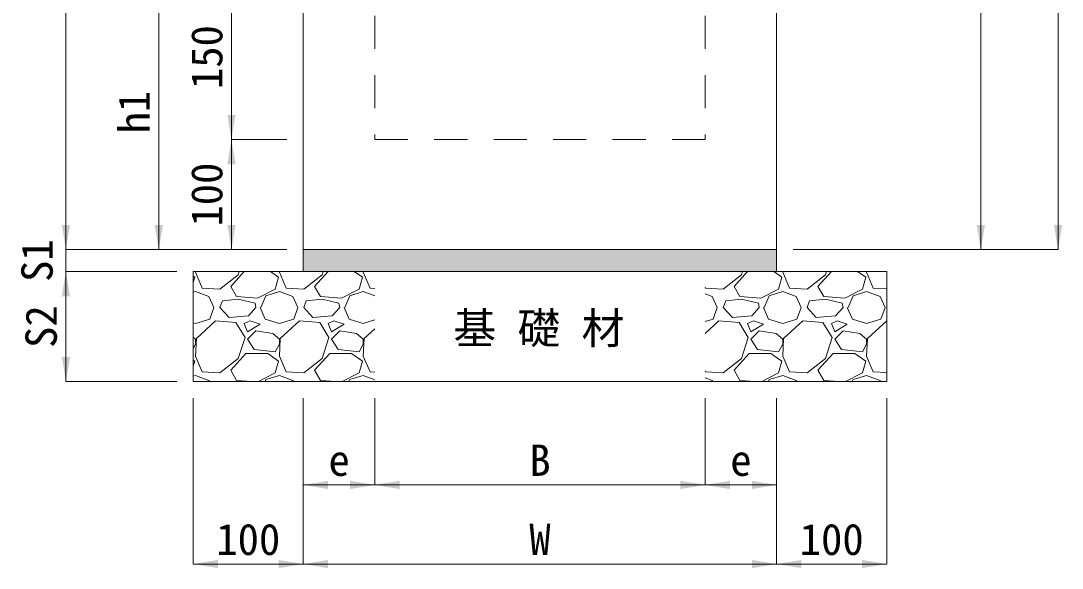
# Model space of a CAD drawing. Units: millimetres at full size. Extents: x 289 to 42849, y -1182 to 27464.
# Drawn here: x 20232 to 21177, y 20642 to 21139 of the extents above; entities that cross this region are included whole.
import ezdxf
from ezdxf.enums import TextEntityAlignment as Align

# ---------------------------------------------------------------- set-up
doc = ezdxf.new("R2010")
doc.units = ezdxf.units.MM
doc.header["$LTSCALE"] = 40
doc.linetypes.add('USER2', pattern=[1.35, 0.75, -0.6])
for name, color, linetype, lineweight in [('0_2', 7, 'Continuous', 20), ('寸法引出', 7, 'Continuous', 9), ('寸法線', 7, 'Continuous', 9), ('本体', 2, 'Continuous', 9), ('ﾊｯﾁﾝｸﾞ', 7, 'Continuous', 5)]:
    doc.layers.add(name, color=color, linetype=linetype, lineweight=lineweight)
doc.styles.add('ＭＳ ゴシック', font='')
doc.styles.get('ＭＳ ゴシック').set_extended_font_data('MS Gothic')

# ---------------------------------------------------------------- blocks, each defined once
blk = doc.blocks.new('filled_arrow')
at = {"color": 0, "linetype": 'Continuous', "lineweight": -2}
blk.add_solid([(7.5, 1.25), (0, 0), (7.5, -1.25)], dxfattribs=at)

msp = doc.modelspace()

# ---------------------------------------------------------------- hatches: boundary and pattern name
at = {"layer": 'ﾊｯﾁﾝｸﾞ'}
msp.add_hatch(color=8, dxfattribs=at).paths.add_polyline_path([(20918.12, 20911.38), (20918.12, 20931.38), (20488.12, 20931.38), (20488.12, 20911.38)])

# ---------------------------------------------------------------- linework, layer by layer
at = {"layer": '0_2', "lineweight": 9}
for p, q in [((20422.86, 21031.38), (20422.86, 21181.37)), ((20422.86, 20931.38), (20422.86, 21031.38)), ((20473.12, 21031.38), (20422.86, 21031.38)), ((20473.12, 21031.38), (20422.86, 21031.38)), ((20473.12, 20931.38), (20422.86, 20931.38))]:
    msp.add_line(p, q, dxfattribs=at)
at = {"layer": '0_2'}
for p, q in [((20488.12, 20931.38), (20488.12, 20911.38)), ((20918.12, 20931.38), (20918.12, 20911.38)), ((20388.12, 20911.38), (21018.12, 20911.38)), ((20388.12, 20911.38), (20388.12, 20811.38)), ((21018.12, 20811.38), (21018.12, 20911.38)), ((20388.12, 20811.38), (21018.12, 20811.38))]:
    msp.add_line(p, q, dxfattribs=at)
at = {"layer": '寸法引出'}
for p, q in [((20272.46, 20976.38), (20272.46, 20866.38)), ((20473.12, 20931.38), (20272.46, 20931.38)), ((20373.12, 20911.38), (20272.46, 20911.38)), ((20272.46, 20911.38), (20272.46, 20811.38)), ((20373.12, 20911.38), (20272.46, 20911.38)), ((20373.12, 20811.38), (20272.46, 20811.38)), ((20388.12, 20796.38), (20388.12, 20645.51)), ((20488.12, 20796.38), (20488.12, 20717.44)), ((20553.12, 20796.38), (20553.12, 20717.44)), ((20553.12, 20796.38), (20553.12, 20717.44)), ((20853.12, 20796.38), (20853.12, 20717.44)), ((20853.12, 20796.38), (20853.12, 20717.44)), ((20918.12, 20796.38), (20918.12, 20717.44)), ((21018.12, 20796.38), (21018.12, 20645.51)), ((20488.12, 20781.38), (20488.12, 20645.51)), ((20488.12, 20781.38), (20488.12, 20645.51)), ((20918.12, 20781.38), (20918.12, 20645.51)), ((20918.12, 20781.38), (20918.12, 20645.51)), ((20488.12, 20717.44), (20553.12, 20717.44)), ((20553.12, 20717.44), (20853.12, 20717.44)), ((20853.12, 20717.44), (20918.12, 20717.44)), ((20488.12, 20645.51), (20388.12, 20645.51)), ((20488.12, 20645.51), (20918.12, 20645.51)), ((20918.12, 20645.51), (21018.12, 20645.51))]:
    msp.add_line(p, q, dxfattribs=at)
at = {"layer": '寸法線'}
for p, q in [((21173.73, 21623.51), (21173.73, 20931.38)), ((20272.46, 20931.38), (20272.46, 21561.37)), ((21103.58, 21481.37), (21103.58, 20931.38)), ((20356.82, 21181.37), (20356.82, 20931.38)), ((20473.12, 20931.38), (20272.46, 20931.38)), ((20473.12, 20931.38), (20356.82, 20931.38)), ((20933.12, 20931.38), (21103.58, 20931.38)), ((21056.8, 20931.38), (21173.73, 20931.38))]:
    msp.add_line(p, q, dxfattribs=at)
at = {"layer": '本体', "lineweight": 20}
for p, q in [((20488.12, 21481.37), (20488.12, 20931.38)), ((20918.12, 20931.38), (20918.12, 21481.37)), ((20488.12, 20931.38), (20918.12, 20931.38))]:
    msp.add_line(p, q, dxfattribs=at)
at = {"layer": '本体', "linetype": 'USER2'}
for p, q in [((20553.12, 21251.9), (20553.12, 21031.38)), ((20853.12, 21251.9), (20853.12, 21031.38)), ((20553.12, 21031.38), (20853.12, 21031.38))]:
    msp.add_line(p, q, dxfattribs=at)
at = {"layer": 'ﾊｯﾁﾝｸﾞ'}
for p, q in [((20388.12, 20907.16), (20389.45, 20906.23)), ((20389.45, 20906.23), (20388.12, 20901.56)), ((20390.24, 20911.38), (20390.22, 20910.8)), ((20390.22, 20910.8), (20396.31, 20896.33)), ((20412.31, 20895.56), (20429.08, 20908.52)), ((20422.22, 20897.85), (20434.39, 20911.38)), ((20429.08, 20908.52), (20429.99, 20911.38)), ((20458.22, 20911.38), (20465.65, 20906.23)), ((20465.65, 20906.23), (20462.61, 20895.56)), ((20466.44, 20911.38), (20466.42, 20910.8)), ((20466.42, 20910.8), (20472.51, 20896.33)), ((20488.51, 20895.56), (20505.28, 20908.52)), ((20498.42, 20897.85), (20510.59, 20911.38)), ((20505.28, 20908.52), (20506.19, 20911.38)), ((20534.42, 20911.38), (20541.85, 20906.23)), ((20541.85, 20906.23), (20538.81, 20895.56)), ((20542.64, 20911.38), (20542.62, 20910.8)), ((20542.62, 20910.8), (20548.71, 20896.33)), ((20869.51, 20895.56), (20886.28, 20908.52)), ((20879.42, 20897.85), (20891.59, 20911.38)), ((20886.28, 20908.52), (20887.19, 20911.38)), ((20915.42, 20911.38), (20922.85, 20906.23)), ((20922.85, 20906.23), (20919.81, 20895.56)), ((20923.64, 20911.38), (20923.62, 20910.8)), ((20923.62, 20910.8), (20929.71, 20896.33)), ((20945.71, 20895.56), (20962.48, 20908.52)), ((20955.62, 20897.85), (20967.79, 20911.38)), ((20962.48, 20908.52), (20963.39, 20911.38)), ((20991.62, 20911.38), (20999.05, 20906.23)), ((20999.05, 20906.23), (20996.01, 20895.56)), ((20999.84, 20911.38), (20999.82, 20910.8)), ((20999.82, 20910.8), (21005.91, 20896.33)), ((20427.55, 20888.71), (20422.22, 20897.85)), ((20503.75, 20888.71), (20498.42, 20897.85)), ((20853.12, 20897.26), (20853.51, 20896.33)), ((20884.75, 20888.71), (20879.42, 20897.85)), ((20960.95, 20888.71), (20955.62, 20897.85)), ((20388.12, 20892.62), (20390.22, 20893.28)), ((20390.22, 20893.28), (20402.41, 20888.71)), ((20396.31, 20896.33), (20412.31, 20895.56)), ((20402.41, 20888.71), (20406.98, 20878.8)), ((20446.6, 20887.18), (20427.55, 20888.71)), ((20462.61, 20895.56), (20446.6, 20887.18)), ((20449.65, 20878.8), (20454.22, 20889.47)), ((20454.22, 20889.47), (20466.42, 20893.28)), ((20466.42, 20893.28), (20478.61, 20888.71)), ((20472.51, 20896.33), (20488.51, 20895.56)), ((20478.61, 20888.71), (20483.18, 20878.8)), ((20522.8, 20887.18), (20503.75, 20888.71)), ((20538.81, 20895.56), (20522.8, 20887.18)), ((20525.85, 20878.8), (20530.42, 20889.47)), ((20530.42, 20889.47), (20542.62, 20893.28)), ((20542.62, 20893.28), (20553.12, 20889.34)), ((20548.71, 20896.33), (20553.12, 20896.12)), ((20853.12, 20891.14), (20859.61, 20888.71)), ((20853.51, 20896.33), (20869.51, 20895.56)), ((20859.61, 20888.71), (20864.18, 20878.8)), ((20903.8, 20887.18), (20884.75, 20888.71)), ((20919.81, 20895.56), (20903.8, 20887.18)), ((20906.85, 20878.8), (20911.42, 20889.47)), ((20911.42, 20889.47), (20923.62, 20893.28)), ((20923.62, 20893.28), (20935.81, 20888.71)), ((20929.71, 20896.33), (20945.71, 20895.56)), ((20935.81, 20888.71), (20940.38, 20878.8)), ((20980, 20887.18), (20960.95, 20888.71)), ((20996.01, 20895.56), (20980, 20887.18)), ((20983.05, 20878.8), (20987.62, 20889.47)), ((20987.62, 20889.47), (20999.82, 20893.28)), ((20999.82, 20893.28), (21012.01, 20888.71)), ((21005.91, 20896.33), (21018.12, 20895.74)), ((21012.01, 20888.71), (21016.58, 20878.8)), ((20403.17, 20868.13), (20406.98, 20878.8)), ((20412.31, 20878.8), (20414.6, 20884.9)), ((20420.7, 20869.66), (20412.31, 20878.8)), ((20429.08, 20886.42), (20414.6, 20884.9)), ((20444.32, 20882.61), (20429.08, 20886.42)), ((20445.08, 20878.8), (20438.22, 20871.18)), ((20445.08, 20878.8), (20444.32, 20882.61)), ((20448.89, 20878.8), (20453.46, 20868.13)), ((20479.37, 20868.13), (20483.18, 20878.8)), ((20488.51, 20878.8), (20490.8, 20884.9)), ((20496.9, 20869.66), (20488.51, 20878.8)), ((20505.28, 20886.42), (20490.8, 20884.9)), ((20520.52, 20882.61), (20505.28, 20886.42)), ((20521.28, 20878.8), (20514.42, 20871.18)), ((20521.28, 20878.8), (20520.52, 20882.61)), ((20525.09, 20878.8), (20529.66, 20868.13)), ((20860.37, 20868.13), (20864.18, 20878.8)), ((20869.51, 20878.8), (20871.8, 20884.9)), ((20877.9, 20869.66), (20869.51, 20878.8)), ((20886.28, 20886.42), (20871.8, 20884.9)), ((20901.52, 20882.61), (20886.28, 20886.42)), ((20902.28, 20878.8), (20895.42, 20871.18)), ((20902.28, 20878.8), (20901.52, 20882.61)), ((20906.09, 20878.8), (20910.66, 20868.13)), ((20936.57, 20868.13), (20940.38, 20878.8)), ((20945.71, 20878.8), (20948, 20884.9)), ((20954.1, 20869.66), (20945.71, 20878.8)), ((20962.48, 20886.42), (20948, 20884.9)), ((20977.72, 20882.61), (20962.48, 20886.42)), ((20978.48, 20878.8), (20971.62, 20871.18)), ((20978.48, 20878.8), (20977.72, 20882.61)), ((20982.29, 20878.8), (20986.86, 20868.13)), ((21012.77, 20868.13), (21016.58, 20878.8)), ((20438.22, 20871.18), (20420.7, 20869.66)), ((20514.42, 20871.18), (20496.9, 20869.66)), ((20895.42, 20871.18), (20877.9, 20869.66)), ((20971.62, 20871.18), (20954.1, 20869.66)), ((20388.12, 20864.94), (20390.22, 20864.32)), ((20390.22, 20864.32), (20403.17, 20868.13)), ((20408.5, 20866.61), (20390.98, 20850.61)), ((20426.79, 20865.08), (20408.5, 20866.61)), ((20435.17, 20851.37), (20426.79, 20865.08)), ((20439.75, 20866.61), (20434.41, 20864.32)), ((20434.41, 20864.32), (20437.46, 20856.7)), ((20437.46, 20856.7), (20448.89, 20863.56)), ((20448.89, 20863.56), (20439.75, 20866.61)), ((20453.46, 20868.13), (20466.42, 20864.32)), ((20466.42, 20864.32), (20479.37, 20868.13)), ((20484.7, 20866.61), (20467.18, 20850.61)), ((20502.99, 20865.08), (20484.7, 20866.61)), ((20511.37, 20851.37), (20502.99, 20865.08)), ((20515.95, 20866.61), (20510.61, 20864.32)), ((20510.61, 20864.32), (20513.66, 20856.7)), ((20513.66, 20856.7), (20525.09, 20863.56)), ((20525.09, 20863.56), (20515.95, 20866.61)), ((20529.66, 20868.13), (20542.62, 20864.32)), ((20542.62, 20864.32), (20553.12, 20867.41)), ((20553.12, 20859.5), (20543.38, 20850.61)), ((20853.12, 20866), (20860.37, 20868.13)), ((20865.7, 20866.61), (20853.12, 20855.12)), ((20883.99, 20865.08), (20865.7, 20866.61)), ((20892.37, 20851.37), (20883.99, 20865.08)), ((20896.95, 20866.61), (20891.61, 20864.32)), ((20891.61, 20864.32), (20894.66, 20856.7)), ((20894.66, 20856.7), (20906.09, 20863.56)), ((20906.09, 20863.56), (20896.95, 20866.61)), ((20910.66, 20868.13), (20923.62, 20864.32)), ((20923.62, 20864.32), (20936.57, 20868.13)), ((20941.9, 20866.61), (20924.38, 20850.61)), ((20960.19, 20865.08), (20941.9, 20866.61)), ((20968.57, 20851.37), (20960.19, 20865.08)), ((20973.15, 20866.61), (20967.81, 20864.32)), ((20967.81, 20864.32), (20970.86, 20856.7)), ((20970.86, 20856.7), (20982.29, 20863.56)), ((20982.29, 20863.56), (20973.15, 20866.61)), ((20986.86, 20868.13), (20999.82, 20864.32)), ((20999.82, 20864.32), (21012.77, 20868.13)), ((21018.1, 20866.61), (21000.58, 20850.61)), ((21018.12, 20866.61), (21018.1, 20866.61)), ((20390.22, 20849.84), (20388.12, 20851.68)), ((20390.98, 20850.61), (20390.22, 20834.6)), ((20390.22, 20845.27), (20390.22, 20849.84)), ((20429.08, 20832.32), (20435.17, 20851.37)), ((20445.08, 20857.46), (20437.46, 20849.84)), ((20437.46, 20849.84), (20443.56, 20840.7)), ((20460.32, 20855.18), (20445.08, 20857.46)), ((20466.42, 20849.84), (20460.32, 20855.18)), ((20467.18, 20850.61), (20466.42, 20834.6)), ((20466.42, 20845.27), (20466.42, 20849.84)), ((20505.28, 20832.32), (20511.37, 20851.37)), ((20521.28, 20857.46), (20513.66, 20849.84)), ((20513.66, 20849.84), (20519.76, 20840.7)), ((20536.52, 20855.18), (20521.28, 20857.46)), ((20542.62, 20849.84), (20536.52, 20855.18)), ((20543.38, 20850.61), (20542.62, 20834.6)), ((20542.62, 20845.27), (20542.62, 20849.84)), ((20886.28, 20832.32), (20892.37, 20851.37)), ((20902.28, 20857.46), (20894.66, 20849.84)), ((20894.66, 20849.84), (20900.76, 20840.7)), ((20917.52, 20855.18), (20902.28, 20857.46)), ((20923.62, 20849.84), (20917.52, 20855.18)), ((20924.38, 20850.61), (20923.62, 20834.6)), ((20923.62, 20845.27), (20923.62, 20849.84)), ((20962.48, 20832.32), (20968.57, 20851.37)), ((20978.48, 20857.46), (20970.86, 20849.84)), ((20970.86, 20849.84), (20976.96, 20840.7)), ((20993.72, 20855.18), (20978.48, 20857.46)), ((20999.82, 20849.84), (20993.72, 20855.18)), ((21000.58, 20850.61), (20999.82, 20834.6)), ((20999.82, 20845.27), (20999.82, 20849.84)), ((20388.12, 20841.5), (20390.22, 20845.27)), ((20443.56, 20840.7), (20462.61, 20838.41)), ((20462.61, 20838.41), (20466.42, 20845.27)), ((20519.76, 20840.7), (20538.81, 20838.41)), ((20538.81, 20838.41), (20542.62, 20845.27)), ((20900.76, 20840.7), (20919.81, 20838.41)), ((20919.81, 20838.41), (20923.62, 20845.27)), ((20976.96, 20840.7), (20996.01, 20838.41)), ((20996.01, 20838.41), (20999.82, 20845.27)), ((20388.12, 20830.96), (20389.45, 20830.03)), ((20390.22, 20834.6), (20396.31, 20820.13)), ((20412.31, 20819.36), (20429.08, 20832.32)), ((20422.22, 20821.65), (20435.94, 20836.89)), ((20435.94, 20836.89), (20455.75, 20836.89)), ((20455.75, 20836.89), (20465.65, 20830.03)), ((20466.42, 20834.6), (20472.51, 20820.13)), ((20488.51, 20819.36), (20505.28, 20832.32)), ((20498.42, 20821.65), (20512.14, 20836.89)), ((20512.14, 20836.89), (20531.95, 20836.89)), ((20531.95, 20836.89), (20541.85, 20830.03)), ((20542.62, 20834.6), (20548.71, 20820.13)), ((20869.51, 20819.36), (20886.28, 20832.32)), ((20879.42, 20821.65), (20893.14, 20836.89)), ((20893.14, 20836.89), (20912.95, 20836.89)), ((20912.95, 20836.89), (20922.85, 20830.03)), ((20923.62, 20834.6), (20929.71, 20820.13)), ((20945.71, 20819.36), (20962.48, 20832.32)), ((20955.62, 20821.65), (20969.34, 20836.89)), ((20969.34, 20836.89), (20989.15, 20836.89)), ((20989.15, 20836.89), (20999.05, 20830.03)), ((20999.82, 20834.6), (21005.91, 20820.13)), ((20389.45, 20830.03), (20388.12, 20825.36)), ((20427.55, 20812.51), (20422.22, 20821.65)), ((20465.65, 20830.03), (20462.61, 20819.36)), ((20503.75, 20812.51), (20498.42, 20821.65)), ((20541.85, 20830.03), (20538.81, 20819.36)), ((20853.12, 20821.06), (20853.51, 20820.13)), ((20884.75, 20812.51), (20879.42, 20821.65)), ((20922.85, 20830.03), (20919.81, 20819.36)), ((20960.95, 20812.51), (20955.62, 20821.65)), ((20999.05, 20830.03), (20996.01, 20819.36)), ((20388.12, 20816.42), (20390.22, 20817.08)), ((20390.22, 20817.08), (20402.41, 20812.51)), ((20396.31, 20820.13), (20412.31, 20819.36)), ((20402.41, 20812.51), (20402.93, 20811.38)), ((20441.67, 20811.38), (20427.55, 20812.51)), ((20462.61, 20819.36), (20447.36, 20811.38)), ((20453.41, 20811.38), (20454.22, 20813.27)), ((20454.22, 20813.27), (20466.42, 20817.08)), ((20466.42, 20817.08), (20478.61, 20812.51)), ((20472.51, 20820.13), (20488.51, 20819.36)), ((20478.61, 20812.51), (20479.13, 20811.38)), ((20517.87, 20811.38), (20503.75, 20812.51)), ((20538.81, 20819.36), (20523.56, 20811.38)), ((20529.61, 20811.38), (20530.42, 20813.27)), ((20530.42, 20813.27), (20542.62, 20817.08)), ((20542.62, 20817.08), (20553.12, 20813.14)), ((20548.71, 20820.13), (20553.12, 20819.92)), ((20853.12, 20814.94), (20859.61, 20812.51)), ((20853.51, 20820.13), (20869.51, 20819.36)), ((20859.61, 20812.51), (20860.13, 20811.38)), ((20898.87, 20811.38), (20884.75, 20812.51)), ((20919.81, 20819.36), (20904.56, 20811.38)), ((20910.61, 20811.38), (20911.42, 20813.27)), ((20911.42, 20813.27), (20923.62, 20817.08)), ((20923.62, 20817.08), (20935.81, 20812.51)), ((20929.71, 20820.13), (20945.71, 20819.36)), ((20935.81, 20812.51), (20936.33, 20811.38)), ((20975.07, 20811.38), (20960.95, 20812.51)), ((20996.01, 20819.36), (20980.76, 20811.38)), ((20986.81, 20811.38), (20987.62, 20813.27)), ((20987.62, 20813.27), (20999.82, 20817.08)), ((20999.82, 20817.08), (21012.01, 20812.51)), ((21005.91, 20820.13), (21018.12, 20819.54)), ((21012.01, 20812.51), (21012.53, 20811.38))]:
    msp.add_line(p, q, dxfattribs=at)

# ---------------------------------------------------------------- block references
at = {"layer": '0_2', "lineweight": 9, "xscale": 3, "yscale": 3}
for p, rotation in [((20422.86, 21031.38), 90), ((20422.86, 21031.38), 270), ((20422.86, 20931.38), 90)]:
    msp.add_blockref('filled_arrow', p, dxfattribs=dict(at, rotation=rotation))
at = {"layer": '寸法引出', "xscale": 3, "yscale": 3}
for p, rotation in [((20272.46, 20931.38), 90), ((20272.46, 20911.38), 270), ((20272.46, 20911.38), 270), ((20272.46, 20811.38), 90), ((20553.12, 20717.44), 180), ((20853.12, 20717.44), 180), ((20918.12, 20717.44), 180), ((20488.12, 20645.51), 180), ((20918.12, 20645.51), 180), ((21018.12, 20645.51), 180)]:
    msp.add_blockref('filled_arrow', p, dxfattribs=dict(at, rotation=rotation))
for p in [(20488.12, 20717.44), (20553.12, 20717.44), (20853.12, 20717.44), (20388.12, 20645.51), (20488.12, 20645.51), (20918.12, 20645.51)]:
    msp.add_blockref('filled_arrow', p, dxfattribs=at)
at = {"layer": '寸法線', "xscale": 3, "yscale": 3, "rotation": 90}
for p in [(20272.46, 20931.38), (20356.82, 20931.38), (21103.58, 20931.38), (21173.73, 20931.38)]:
    msp.add_blockref('filled_arrow', p, dxfattribs=at)

# ---------------------------------------------------------------- texts
at = {"layer": '0_2', "style": 'ＭＳ ゴシック'}
for s, p in [('150', (20400.36, 21106.37)), ('100', (20400.36, 20981.38))]:
    msp.add_text(s, height=28.48, rotation=90, dxfattribs=at).set_placement(p, align=Align.MIDDLE_CENTER)
msp.add_text('基 礎 材', height=28.48, dxfattribs=at).set_placement((20624.47, 20837.2), align=Align.BOTTOM_LEFT)
at = {"layer": '寸法引出', "style": 'ＭＳ ゴシック'}
for s, p in [('S1', (20246.21, 20921.38)), ('S2', (20249.96, 20861.38))]:
    msp.add_text(s, height=28.48, rotation=90, dxfattribs=at).set_placement(p, align=Align.MIDDLE_CENTER)
for s, p in [('e', (20520.62, 20739.94)), ('B', (20703.12, 20739.94)), ('e', (20885.62, 20739.94)), ('100', (20438.12, 20668.01)), ('W', (20703.12, 20668.01)), ('100', (20968.12, 20668.01))]:
    msp.add_text(s, height=28.48, dxfattribs=at).set_placement(p, align=Align.MIDDLE_CENTER)
at = {"layer": '寸法線', "style": 'ＭＳ ゴシック'}
msp.add_text('h1', height=28.48, rotation=90, dxfattribs=at).set_placement((20334.32, 21056.37), align=Align.MIDDLE_CENTER)

doc.saveas('drawing.dxf')
